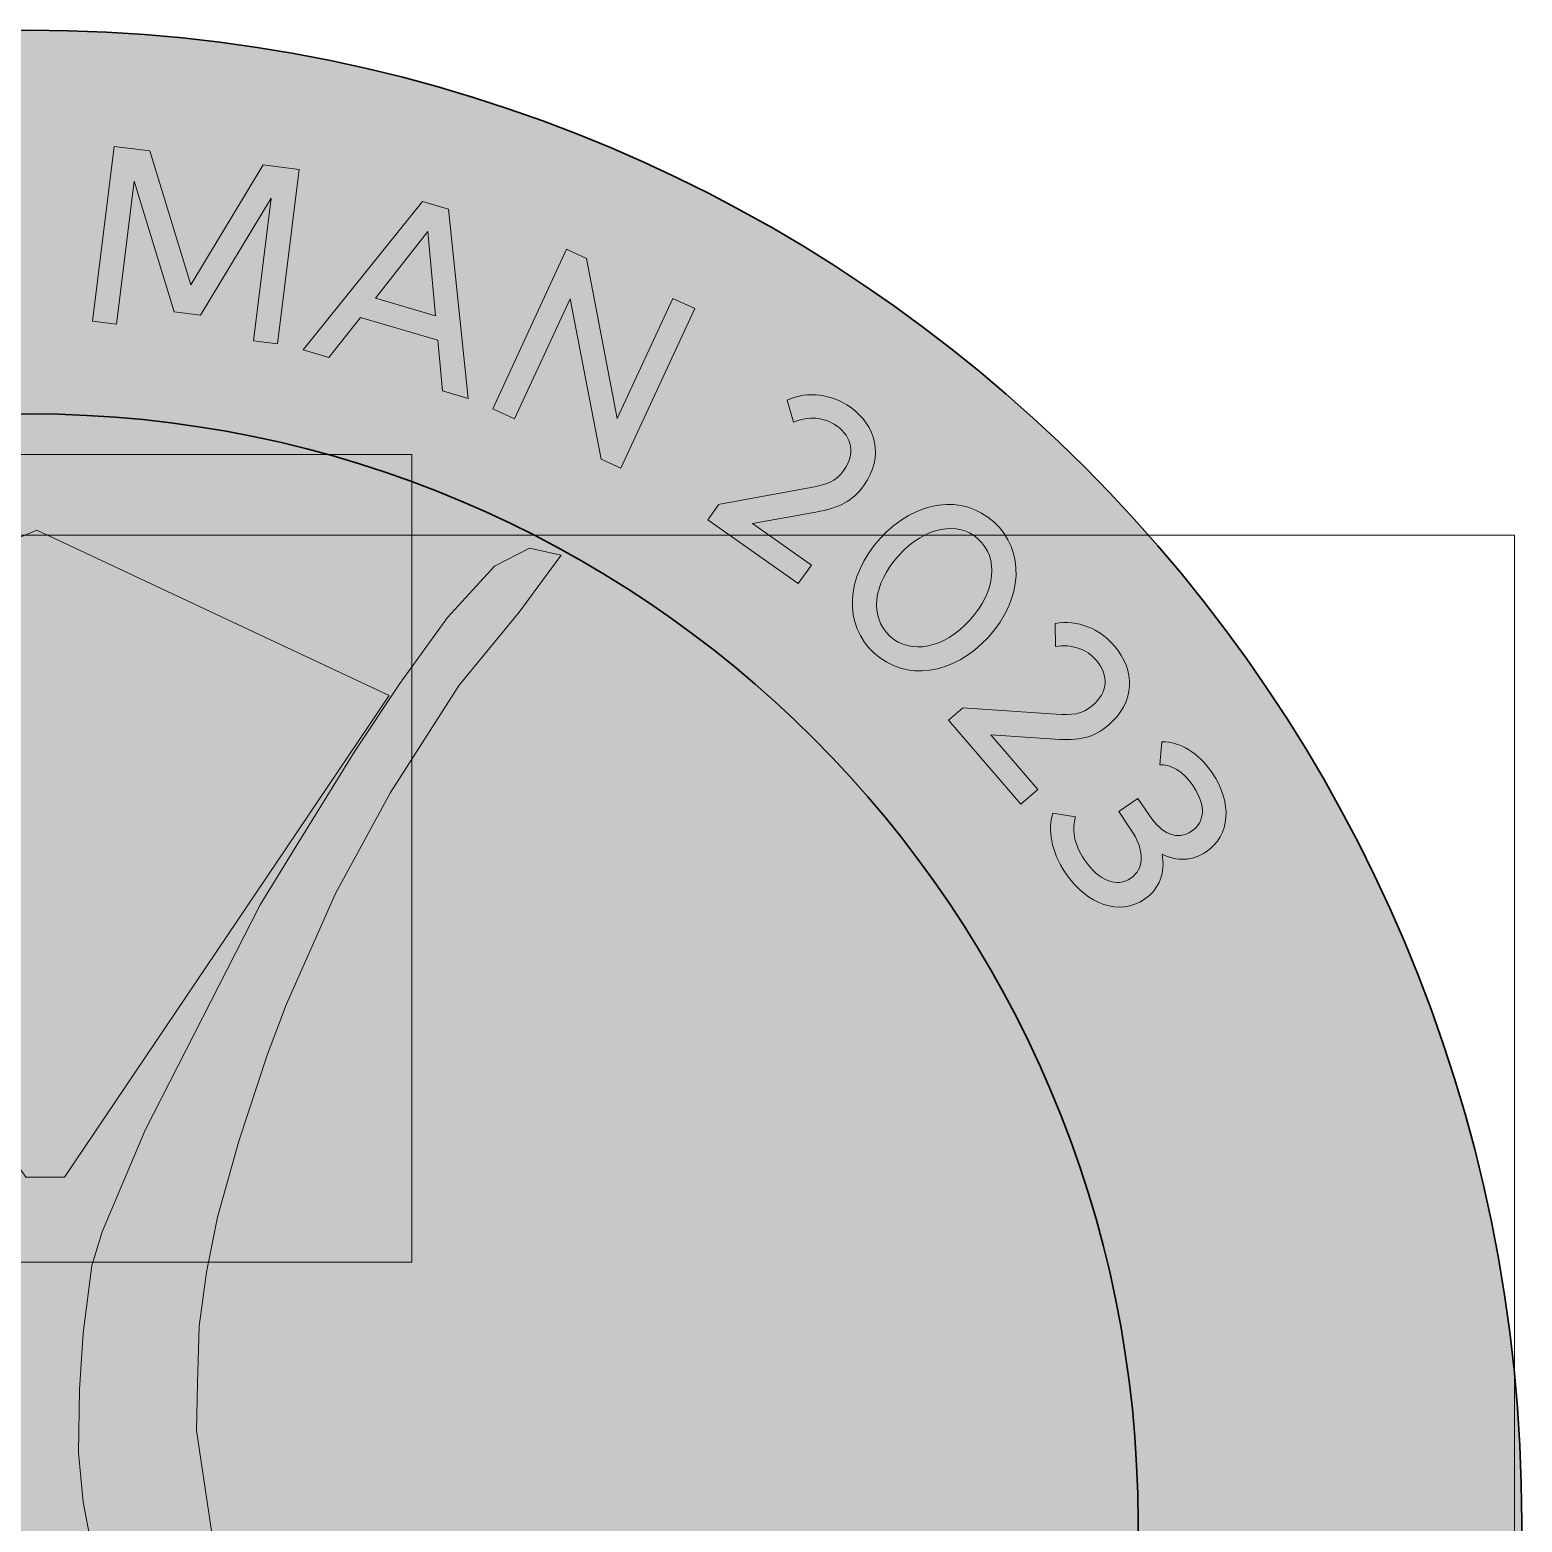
# Model space of a CAD drawing. Header units: millimetres. Extents: x 35 to 157, y -105 to -32.
# Drawn here: x 70 to 105.01, y -70 to -34.99 of the extents above; entities that cross this region are included whole.
import ezdxf

# ---------------------------------------------------------------- set-up
doc = ezdxf.new("R2010")
doc.units = ezdxf.units.MM
doc.header["$MEASUREMENT"] = 0
doc.layers.add('Layer 1', color=7, linetype='Continuous', lineweight=0)
picture_1 = doc.add_image_def('image1.png', size_in_pixel=(2001, 1330))
picture_2 = doc.add_image_def('image2.png', size_in_pixel=(363, 369))

# ---------------------------------------------------------------- blocks, each defined once
blk = doc.blocks.new('Block_3')
at = {"layer": 'Layer 1'}
h = blk.add_hatch(color=250, dxfattribs=at)
h.dxf.hatch_style = 2
edge = h.paths.add_edge_path()
edge.add_spline(control_points=[(75.812, -42.359), (75.812, -42.359), (75.25, -42.289), (75.25, -42.289), (75.25, -42.289), (75.663, -38.937), (75.663, -38.937), (75.663, -38.937), (74.006, -41.685), (74.006, -41.685), (74.006, -41.685), (73.386, -41.608), (73.386, -41.608), (73.386, -41.608), (72.445, -38.54), (72.445, -38.54), (72.445, -38.54), (72.032, -41.893), (72.032, -41.893), (72.032, -41.893), (71.47, -41.823), (71.47, -41.823), (71.47, -41.823), (71.975, -37.728), (71.975, -37.728), (71.975, -37.728), (72.818, -37.831), (72.818, -37.831), (72.818, -37.831), (73.779, -40.968), (73.779, -40.968), (73.779, -40.968), (75.474, -38.159), (75.474, -38.159), (75.474, -38.159), (76.317, -38.263), (76.317, -38.263), (76.317, -38.263), (75.812, -42.359), (75.812, -42.359)], knot_values=[0, 0, 0, 0, 1, 1, 1, 2, 2, 2, 3, 3, 3, 4, 4, 4, 5, 5, 5, 6, 6, 6, 7, 7, 7, 8, 8, 8, 9, 9, 9, 10, 10, 10, 11, 11, 11, 12, 12, 12, 13, 13, 13, 13], degree=3, periodic=0)
h = blk.add_hatch(color=250, dxfattribs=at)
h.dxf.hatch_style = 2
edge = h.paths.add_edge_path()
edge.add_spline(control_points=[(79.517, -41.702), (79.517, -41.702), (79.338, -39.724), (79.338, -39.724), (79.338, -39.724), (78.108, -41.287), (78.108, -41.287), (78.108, -41.287), (79.517, -41.702), (79.517, -41.702)], knot_values=[0, 0, 0, 0, 1, 1, 1, 2, 2, 2, 3, 3, 3, 3], degree=3, periodic=0)
edge = h.paths.add_edge_path()
edge.add_spline(control_points=[(79.571, -42.271), (79.571, -42.271), (77.755, -41.736), (77.755, -41.736), (77.755, -41.736), (77.017, -42.674), (77.017, -42.674), (77.017, -42.674), (76.411, -42.496), (76.411, -42.496), (76.411, -42.496), (79.209, -39.016), (79.209, -39.016), (79.209, -39.016), (79.825, -39.198), (79.825, -39.198), (79.825, -39.198), (80.287, -43.639), (80.287, -43.639), (80.287, -43.639), (79.681, -43.46), (79.681, -43.46), (79.681, -43.46), (79.571, -42.271), (79.571, -42.271)], knot_values=[0, 0, 0, 0, 1, 1, 1, 2, 2, 2, 3, 3, 3, 4, 4, 4, 5, 5, 5, 6, 6, 6, 7, 7, 7, 8, 8, 8, 8], degree=3, periodic=0)
h = blk.add_hatch(color=250, dxfattribs=at)
h.dxf.hatch_style = 2
edge = h.paths.add_edge_path()
edge.add_spline(control_points=[(85.6, -41.527), (85.6, -41.527), (83.867, -45.273), (83.867, -45.273), (83.867, -45.273), (83.401, -45.058), (83.401, -45.058), (83.401, -45.058), (82.678, -41.299), (82.678, -41.299), (82.678, -41.299), (81.373, -44.119), (81.373, -44.119), (81.373, -44.119), (80.86, -43.881), (80.86, -43.881), (80.86, -43.881), (82.593, -40.136), (82.593, -40.136), (82.593, -40.136), (83.058, -40.351), (83.058, -40.351), (83.058, -40.351), (83.781, -44.109), (83.781, -44.109), (83.781, -44.109), (85.086, -41.29), (85.086, -41.29), (85.086, -41.29), (85.6, -41.527), (85.6, -41.527)], knot_values=[0, 0, 0, 0, 1, 1, 1, 2, 2, 2, 3, 3, 3, 4, 4, 4, 5, 5, 5, 6, 6, 6, 7, 7, 7, 8, 8, 8, 9, 9, 9, 10, 10, 10, 10], degree=3, periodic=0)
h = blk.add_hatch(color=250, dxfattribs=at)
h.dxf.hatch_style = 2
edge = h.paths.add_edge_path()
edge.add_spline(control_points=[(88.335, -47.548), (88.335, -47.548), (88.029, -47.982), (88.029, -47.982), (88.029, -47.982), (85.905, -46.484), (85.905, -46.484), (85.905, -46.484), (86.153, -46.132), (86.153, -46.132), (86.153, -46.132), (86.151, -46.124), (86.151, -46.124), (86.151, -46.124), (88.32, -45.728), (88.32, -45.728), (88.685, -45.66), (88.906, -45.593), (89.096, -45.323), (89.361, -44.947), (89.305, -44.546), (88.924, -44.278), (88.625, -44.068), (88.266, -44.045), (87.916, -44.195), (87.916, -44.195), (87.771, -43.674), (87.771, -43.674), (88.257, -43.454), (88.808, -43.533), (89.251, -43.845), (89.858, -44.273), (90.05, -44.993), (89.568, -45.677), (89.3, -46.057), (88.978, -46.206), (88.441, -46.303), (88.441, -46.303), (86.952, -46.574), (86.952, -46.574), (86.952, -46.574), (88.335, -47.548), (88.335, -47.548)], knot_values=[0, 0, 0, 0, 1, 1, 1, 2, 2, 2, 3, 3, 3, 4, 4, 4, 5, 5, 5, 6, 6, 6, 7, 7, 7, 8, 8, 8, 9, 9, 9, 10, 10, 10, 11, 11, 11, 12, 12, 12, 13, 13, 13, 14, 14, 14, 14], degree=3, periodic=0)
h = blk.add_hatch(color=250, dxfattribs=at)
h.dxf.hatch_style = 2
edge = h.paths.add_edge_path()
edge.add_spline(control_points=[(92.052, -48.837), (92.667, -48.162), (92.735, -47.378), (92.251, -46.937), (91.776, -46.504), (91.006, -46.64), (90.386, -47.32), (89.766, -48), (89.702, -48.78), (90.178, -49.213), (90.662, -49.654), (91.436, -49.513), (92.052, -48.837)], knot_values=[0, 0, 0, 0, 1, 1, 1, 2, 2, 2, 3, 3, 3, 4, 4, 4, 4], degree=3, periodic=0)
edge = h.paths.add_edge_path()
edge.add_spline(control_points=[(89.95, -46.923), (90.78, -46.011), (91.893, -45.876), (92.617, -46.535), (93.349, -47.203), (93.314, -48.328), (92.488, -49.235), (91.661, -50.141), (90.545, -50.281), (89.812, -49.614), (89.088, -48.954), (89.12, -47.834), (89.95, -46.923)], knot_values=[0, 0, 0, 0, 1, 1, 1, 2, 2, 2, 3, 3, 3, 4, 4, 4, 4], degree=3, periodic=0)
h = blk.add_hatch(color=250, dxfattribs=at)
h.dxf.hatch_style = 2
edge = h.paths.add_edge_path()
edge.add_spline(control_points=[(93.649, -52.813), (93.649, -52.813), (93.246, -53.159), (93.246, -53.159), (93.246, -53.159), (91.553, -51.184), (91.553, -51.184), (91.553, -51.184), (91.88, -50.903), (91.88, -50.903), (91.88, -50.903), (91.881, -50.895), (91.881, -50.895), (91.881, -50.895), (94.082, -51.044), (94.082, -51.044), (94.452, -51.068), (94.683, -51.057), (94.934, -50.842), (95.284, -50.542), (95.327, -50.14), (95.024, -49.786), (94.786, -49.508), (94.443, -49.398), (94.066, -49.457), (94.066, -49.457), (94.054, -48.917), (94.054, -48.917), (94.579, -48.823), (95.094, -49.034), (95.447, -49.446), (95.931, -50.011), (95.941, -50.756), (95.305, -51.301), (94.951, -51.604), (94.603, -51.67), (94.058, -51.632), (94.058, -51.632), (92.547, -51.528), (92.547, -51.528), (92.547, -51.528), (93.649, -52.813), (93.649, -52.813)], knot_values=[0, 0, 0, 0, 1, 1, 1, 2, 2, 2, 3, 3, 3, 4, 4, 4, 5, 5, 5, 6, 6, 6, 7, 7, 7, 8, 8, 8, 9, 9, 9, 10, 10, 10, 11, 11, 11, 12, 12, 12, 13, 13, 13, 14, 14, 14, 14], degree=3, periodic=0)
h = blk.add_hatch(color=250, dxfattribs=at)
h.dxf.hatch_style = 2
edge = h.paths.add_edge_path()
edge.add_spline(control_points=[(96.148, -55.388), (95.571, -55.778), (94.812, -55.529), (94.3, -54.772), (93.953, -54.259), (93.877, -53.747), (94.002, -53.363), (94.002, -53.363), (94.533, -53.453), (94.533, -53.453), (94.445, -53.733), (94.478, -54.067), (94.746, -54.463), (95.086, -54.966), (95.5, -55.114), (95.827, -54.893), (96.15, -54.674), (96.165, -54.244), (95.825, -53.74), (95.825, -53.74), (95.547, -53.33), (95.547, -53.33), (95.547, -53.33), (95.997, -53.026), (95.997, -53.026), (95.997, -53.026), (96.264, -53.422), (96.264, -53.422), (96.562, -53.862), (96.928, -54.013), (97.255, -53.792), (97.553, -53.59), (97.618, -53.212), (97.291, -52.728), (97.05, -52.371), (96.78, -52.225), (96.507, -52.232), (96.507, -52.232), (96.561, -51.69), (96.561, -51.69), (96.986, -51.687), (97.42, -51.949), (97.74, -52.424), (98.216, -53.127), (98.167, -53.887), (97.596, -54.274), (97.268, -54.495), (96.902, -54.501), (96.565, -54.33), (96.64, -54.756), (96.51, -55.143), (96.148, -55.388)], knot_values=[0, 0, 0, 0, 1, 1, 1, 2, 2, 2, 3, 3, 3, 4, 4, 4, 5, 5, 5, 6, 6, 6, 7, 7, 7, 8, 8, 8, 9, 9, 9, 10, 10, 10, 11, 11, 11, 12, 12, 12, 13, 13, 13, 14, 14, 14, 15, 15, 15, 16, 16, 16, 17, 17, 17, 17], degree=3, periodic=0)
for points, knots in [([(75.812, -42.359), (75.812, -42.359), (75.25, -42.289), (75.25, -42.289), (75.25, -42.289), (75.663, -38.937), (75.663, -38.937), (75.663, -38.937), (74.006, -41.685), (74.006, -41.685), (74.006, -41.685), (73.386, -41.608), (73.386, -41.608), (73.386, -41.608), (72.445, -38.54), (72.445, -38.54), (72.445, -38.54), (72.032, -41.893), (72.032, -41.893), (72.032, -41.893), (71.47, -41.823), (71.47, -41.823), (71.47, -41.823), (71.975, -37.728), (71.975, -37.728), (71.975, -37.728), (72.818, -37.831), (72.818, -37.831), (72.818, -37.831), (73.779, -40.968), (73.779, -40.968), (73.779, -40.968), (75.474, -38.159), (75.474, -38.159), (75.474, -38.159), (76.317, -38.263), (76.317, -38.263), (76.317, -38.263), (75.812, -42.359), (75.812, -42.359)], [0, 0, 0, 0, 1, 1, 1, 2, 2, 2, 3, 3, 3, 4, 4, 4, 5, 5, 5, 6, 6, 6, 7, 7, 7, 8, 8, 8, 9, 9, 9, 10, 10, 10, 11, 11, 11, 12, 12, 12, 13, 13, 13, 13]), ([(79.571, -42.271), (79.571, -42.271), (77.755, -41.736), (77.755, -41.736), (77.755, -41.736), (77.017, -42.674), (77.017, -42.674), (77.017, -42.674), (76.411, -42.496), (76.411, -42.496), (76.411, -42.496), (79.209, -39.016), (79.209, -39.016), (79.209, -39.016), (79.825, -39.198), (79.825, -39.198), (79.825, -39.198), (80.287, -43.639), (80.287, -43.639), (80.287, -43.639), (79.681, -43.46), (79.681, -43.46), (79.681, -43.46), (79.571, -42.271), (79.571, -42.271)], [0, 0, 0, 0, 1, 1, 1, 2, 2, 2, 3, 3, 3, 4, 4, 4, 5, 5, 5, 6, 6, 6, 7, 7, 7, 8, 8, 8, 8]), ([(79.517, -41.702), (79.517, -41.702), (79.338, -39.724), (79.338, -39.724), (79.338, -39.724), (78.108, -41.287), (78.108, -41.287), (78.108, -41.287), (79.517, -41.702), (79.517, -41.702)], [0, 0, 0, 0, 1, 1, 1, 2, 2, 2, 3, 3, 3, 3]), ([(85.6, -41.527), (85.6, -41.527), (83.867, -45.273), (83.867, -45.273), (83.867, -45.273), (83.401, -45.058), (83.401, -45.058), (83.401, -45.058), (82.678, -41.299), (82.678, -41.299), (82.678, -41.299), (81.373, -44.119), (81.373, -44.119), (81.373, -44.119), (80.86, -43.881), (80.86, -43.881), (80.86, -43.881), (82.593, -40.136), (82.593, -40.136), (82.593, -40.136), (83.058, -40.351), (83.058, -40.351), (83.058, -40.351), (83.781, -44.109), (83.781, -44.109), (83.781, -44.109), (85.086, -41.29), (85.086, -41.29), (85.086, -41.29), (85.6, -41.527), (85.6, -41.527)], [0, 0, 0, 0, 1, 1, 1, 2, 2, 2, 3, 3, 3, 4, 4, 4, 5, 5, 5, 6, 6, 6, 7, 7, 7, 8, 8, 8, 9, 9, 9, 10, 10, 10, 10]), ([(88.335, -47.548), (88.335, -47.548), (88.029, -47.982), (88.029, -47.982), (88.029, -47.982), (85.905, -46.484), (85.905, -46.484), (85.905, -46.484), (86.153, -46.132), (86.153, -46.132), (86.153, -46.132), (86.151, -46.124), (86.151, -46.124), (86.151, -46.124), (88.32, -45.728), (88.32, -45.728), (88.685, -45.66), (88.906, -45.593), (89.096, -45.323), (89.361, -44.947), (89.305, -44.546), (88.924, -44.278), (88.625, -44.068), (88.266, -44.045), (87.916, -44.195), (87.916, -44.195), (87.771, -43.674), (87.771, -43.674), (88.257, -43.454), (88.808, -43.533), (89.251, -43.845), (89.858, -44.273), (90.05, -44.993), (89.568, -45.677), (89.3, -46.057), (88.978, -46.206), (88.441, -46.303), (88.441, -46.303), (86.952, -46.574), (86.952, -46.574), (86.952, -46.574), (88.335, -47.548), (88.335, -47.548)], [0, 0, 0, 0, 1, 1, 1, 2, 2, 2, 3, 3, 3, 4, 4, 4, 5, 5, 5, 6, 6, 6, 7, 7, 7, 8, 8, 8, 9, 9, 9, 10, 10, 10, 11, 11, 11, 12, 12, 12, 13, 13, 13, 14, 14, 14, 14]), ([(89.95, -46.923), (90.78, -46.011), (91.893, -45.876), (92.617, -46.535), (93.349, -47.203), (93.314, -48.328), (92.488, -49.235), (91.661, -50.141), (90.545, -50.281), (89.812, -49.614), (89.088, -48.954), (89.12, -47.834), (89.95, -46.923)], [0, 0, 0, 0, 1, 1, 1, 2, 2, 2, 3, 3, 3, 4, 4, 4, 4]), ([(92.052, -48.837), (92.667, -48.162), (92.735, -47.378), (92.251, -46.937), (91.776, -46.504), (91.006, -46.64), (90.386, -47.32), (89.766, -48), (89.702, -48.78), (90.178, -49.213), (90.662, -49.654), (91.436, -49.513), (92.052, -48.837)], [0, 0, 0, 0, 1, 1, 1, 2, 2, 2, 3, 3, 3, 4, 4, 4, 4]), ([(93.649, -52.813), (93.649, -52.813), (93.246, -53.159), (93.246, -53.159), (93.246, -53.159), (91.553, -51.184), (91.553, -51.184), (91.553, -51.184), (91.88, -50.903), (91.88, -50.903), (91.88, -50.903), (91.881, -50.895), (91.881, -50.895), (91.881, -50.895), (94.082, -51.044), (94.082, -51.044), (94.452, -51.068), (94.683, -51.057), (94.934, -50.842), (95.284, -50.542), (95.327, -50.14), (95.024, -49.786), (94.786, -49.508), (94.443, -49.398), (94.066, -49.457), (94.066, -49.457), (94.054, -48.917), (94.054, -48.917), (94.579, -48.823), (95.094, -49.034), (95.447, -49.446), (95.931, -50.011), (95.941, -50.756), (95.305, -51.301), (94.951, -51.604), (94.603, -51.67), (94.058, -51.632), (94.058, -51.632), (92.547, -51.528), (92.547, -51.528), (92.547, -51.528), (93.649, -52.813), (93.649, -52.813)], [0, 0, 0, 0, 1, 1, 1, 2, 2, 2, 3, 3, 3, 4, 4, 4, 5, 5, 5, 6, 6, 6, 7, 7, 7, 8, 8, 8, 9, 9, 9, 10, 10, 10, 11, 11, 11, 12, 12, 12, 13, 13, 13, 14, 14, 14, 14]), ([(96.148, -55.388), (95.571, -55.778), (94.812, -55.529), (94.3, -54.772), (93.953, -54.259), (93.877, -53.747), (94.002, -53.363), (94.002, -53.363), (94.533, -53.453), (94.533, -53.453), (94.445, -53.733), (94.478, -54.067), (94.746, -54.463), (95.086, -54.966), (95.5, -55.114), (95.827, -54.893), (96.15, -54.674), (96.165, -54.244), (95.825, -53.74), (95.825, -53.74), (95.547, -53.33), (95.547, -53.33), (95.547, -53.33), (95.997, -53.026), (95.997, -53.026), (95.997, -53.026), (96.264, -53.422), (96.264, -53.422), (96.562, -53.862), (96.928, -54.013), (97.255, -53.792), (97.553, -53.59), (97.618, -53.212), (97.291, -52.728), (97.05, -52.371), (96.78, -52.225), (96.507, -52.232), (96.507, -52.232), (96.561, -51.69), (96.561, -51.69), (96.986, -51.687), (97.42, -51.949), (97.74, -52.424), (98.216, -53.127), (98.167, -53.887), (97.596, -54.274), (97.268, -54.495), (96.902, -54.501), (96.565, -54.33), (96.64, -54.756), (96.51, -55.143), (96.148, -55.388)], [0, 0, 0, 0, 1, 1, 1, 2, 2, 2, 3, 3, 3, 4, 4, 4, 5, 5, 5, 6, 6, 6, 7, 7, 7, 8, 8, 8, 9, 9, 9, 10, 10, 10, 11, 11, 11, 12, 12, 12, 13, 13, 13, 14, 14, 14, 15, 15, 15, 16, 16, 16, 17, 17, 17, 17])]:
    blk.add_open_spline(points, degree=3, knots=knots, dxfattribs=at)
blk = doc.blocks.new('Block_2')
at = {"layer": 'Layer 1'}
blk.add_blockref('Block_3', (0, 0), dxfattribs=at)
blk = doc.blocks.new('Block_6')
at = {"layer": 'Layer 1'}
blk.add_lwpolyline([(69.908, -61.907), (61.899, -50.217), (70.166, -46.729), (78.433, -50.604), (70.812, -61.907)], close=True, dxfattribs=at)
image = blk.add_image(picture_2, insert=(60.323, -63.903), size_in_units=(18.64, 18.948), dxfattribs=at)

msp = doc.modelspace()

# ---------------------------------------------------------------- hatches: boundary and pattern name
at = {"layer": 'Layer 1'}
h = msp.add_hatch(color=7, dxfattribs=at)
h.dxf.hatch_style = 2
edge = h.paths.add_edge_path()
edge.add_arc((70, -70), 35, 0, 360)
h = msp.add_hatch(color=250, dxfattribs=at)
h.dxf.hatch_style = 2
h.paths.add_polyline_path([(81.716, -92.849), (80.3, -89.087), (78.507, -84.678), (75.935, -77.304), (74.601, -72.455), (73.91, -67.853), (73.93, -66.741), (73.974, -65.403), (74.142, -64.135), (74.399, -62.841), (74.901, -61.065), (75.568, -59.046), (76.013, -57.86), (77.172, -55.254), (78.46, -52.881), (80.071, -50.36), (81.48, -48.648), (82.464, -47.313), (81.723, -47.151), (80.9, -47.569), (79.795, -48.776), (78.682, -50.326), (77.624, -51.911), (76.31, -54.041), (75.4, -55.517), (72.703, -60.802), (71.695, -63.185), (71.456, -63.977), (71.249, -65.564), (71.168, -66.889), (71.138, -68.37), (71.254, -69.533), (71.507, -70.873), (71.83, -72), (72.194, -73.077), (73.347, -76.475), (73.984, -78.168), (74.707, -79.938), (74.901, -80.411), (75.757, -82.346), (76.781, -84.544), (78.726, -88.457), (79.212, -89.498), (80.132, -91.217)])

# ---------------------------------------------------------------- linework, layer by layer
msp.add_lwpolyline([(74.601, -72.455), (73.91, -67.853), (73.93, -66.741), (73.974, -65.403), (74.142, -64.135), (74.399, -62.841), (74.901, -61.065), (75.568, -59.046), (76.013, -57.86), (77.172, -55.254), (78.46, -52.881), (80.071, -50.36), (81.48, -48.648), (82.464, -47.313), (81.723, -47.151), (80.9, -47.569), (79.795, -48.776), (78.682, -50.326), (77.624, -51.911), (76.31, -54.041), (75.4, -55.517), (72.703, -60.802), (71.695, -63.185), (71.456, -63.977), (71.249, -65.564), (71.168, -66.889), (71.138, -68.37), (71.254, -69.533), (71.507, -70.873)], dxfattribs=at)
at = {"layer": 'Layer 1', "color": 250, "lineweight": 35}
for radius in [35, 26]:
    msp.add_circle((70, -70), radius, dxfattribs=at)

# ---------------------------------------------------------------- block references
at = {"layer": 'Layer 1'}
for name in ['Block_2', 'Block_6']:
    msp.add_blockref(name, (0, 0), dxfattribs=at)

# ---------------------------------------------------------------- pictures from other files: only their frames are drawn
image = msp.add_image(picture_1, insert=(35.166, -93.153), size_in_units=(69.668, 46.306), dxfattribs=at)

doc.saveas('drawing.dxf')
